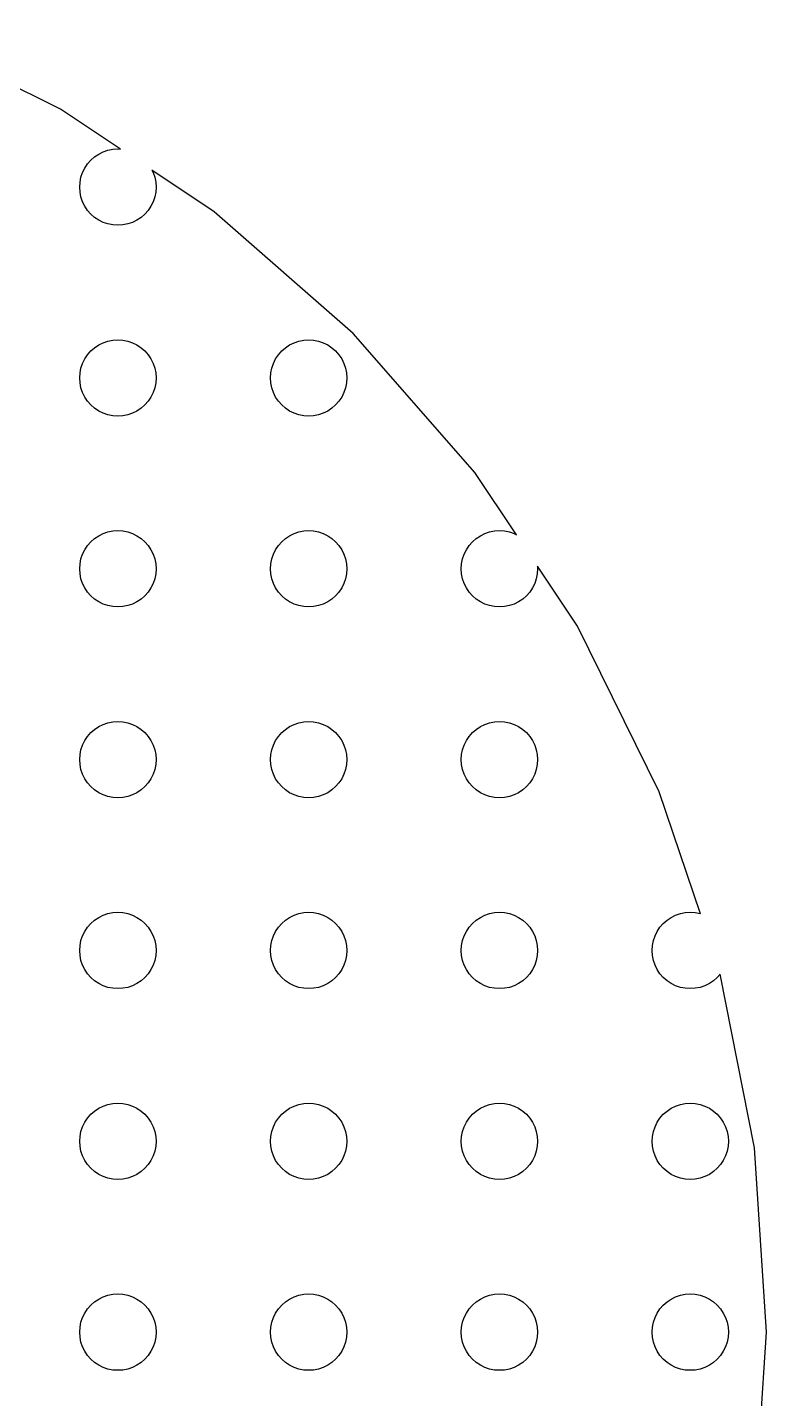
# Model space of a CAD drawing. Header units: metres. Extents: x -111 to 111, y -111 to 111.
# Drawn here: x 52.9 to 111, y -5.2 to 102.6 of the extents above; entities that cross this region are included whole.
import ezdxf

# ---------------------------------------------------------------- set-up
doc = ezdxf.new("R2010")
doc.units = ezdxf.units.M

msp = doc.modelspace()

# ---------------------------------------------------------------- linework, layer by layer
for p, q in [((55.5, 96.1288), (42.4779, 102.551)), ((60.2025, 92.9867), (55.5, 96.1288)), ((58.5, 92.5981), (58.8519, 92.7716)), ((58.8519, 92.7716), (59.2235, 92.8978)), ((59.2235, 92.8978), (59.6084, 92.9743)), ((59.6084, 92.9743), (60, 93)), ((60, 93), (60.2025, 92.9867)), ((57.4019, 91.5), (57.6199, 91.8263)), ((57.6199, 91.8263), (57.8787, 92.1213)), ((57.8787, 92.1213), (58.1737, 92.3801)), ((58.1737, 92.3801), (58.5, 92.5981)), ((57.0257, 90.3916), (57.1022, 90.7765)), ((57.1022, 90.7765), (57.2284, 91.148)), ((57.2284, 91.148), (57.4019, 91.5)), ((67.5725, 88.0622), (62.6819, 91.33)), ((62.6819, 91.33), (62.7716, 91.148)), ((62.7716, 91.148), (62.8978, 90.7765)), ((62.8978, 90.7765), (62.9743, 90.3916)), ((57, 90), (57.0257, 90.3916)), ((57.0257, 89.6084), (57, 90)), ((57.1022, 89.2235), (57.0257, 89.6084)), ((62.9743, 89.6084), (62.8978, 89.2235)), ((62.9743, 90.3916), (63, 90)), ((63, 90), (62.9743, 89.6084)), ((57.2284, 88.8519), (57.1022, 89.2235)), ((57.4019, 88.5), (57.2284, 88.8519)), ((57.6199, 88.1737), (57.4019, 88.5)), ((62.5981, 88.5), (62.3801, 88.1737)), ((62.7716, 88.8519), (62.5981, 88.5)), ((62.8978, 89.2235), (62.7716, 88.8519)), ((57.8787, 87.8787), (57.6199, 88.1737)), ((58.1737, 87.6199), (57.8787, 87.8787)), ((58.5, 87.4019), (58.1737, 87.6199)), ((58.8519, 87.2284), (58.5, 87.4019)), ((61.5, 87.4019), (61.148, 87.2284)), ((61.8263, 87.6199), (61.5, 87.4019)), ((62.1213, 87.8787), (61.8263, 87.6199)), ((62.3801, 88.1737), (62.1213, 87.8787)), ((78.4888, 78.4888), (67.5725, 88.0622)), ((59.2235, 87.1022), (58.8519, 87.2284)), ((59.6084, 87.0257), (59.2235, 87.1022)), ((60, 87), (59.6084, 87.0257)), ((60.3916, 87.0257), (60, 87)), ((60.7765, 87.1022), (60.3916, 87.0257)), ((61.148, 87.2284), (60.7765, 87.1022)), ((58.1737, 77.3801), (58.5, 77.5981)), ((58.5, 77.5981), (58.8519, 77.7716)), ((58.8519, 77.7716), (59.2235, 77.8978)), ((59.2235, 77.8978), (59.6084, 77.9743)), ((59.6084, 77.9743), (60, 78)), ((60, 78), (60.3916, 77.9743)), ((60.3916, 77.9743), (60.7765, 77.8978)), ((60.7765, 77.8978), (61.148, 77.7716)), ((61.148, 77.7716), (61.5, 77.5981)), ((61.5, 77.5981), (61.8263, 77.3801)), ((73.1737, 77.3801), (73.5, 77.5981)), ((73.5, 77.5981), (73.8519, 77.7716)), ((73.8519, 77.7716), (74.2235, 77.8978)), ((74.2235, 77.8978), (74.6084, 77.9743)), ((74.6084, 77.9743), (75, 78)), ((75, 78), (75.3916, 77.9743)), ((75.3916, 77.9743), (75.7765, 77.8978)), ((75.7765, 77.8978), (76.148, 77.7716)), ((76.148, 77.7716), (76.5, 77.5981)), ((76.5, 77.5981), (76.8263, 77.3801)), ((88.0622, 67.5725), (78.4888, 78.4888)), ((57.4019, 76.5), (57.6199, 76.8263)), ((57.6199, 76.8263), (57.8787, 77.1213)), ((57.8787, 77.1213), (58.1737, 77.3801)), ((61.8263, 77.3801), (62.1213, 77.1213)), ((62.1213, 77.1213), (62.3801, 76.8263)), ((62.3801, 76.8263), (62.5981, 76.5)), ((72.4019, 76.5), (72.6199, 76.8263)), ((72.6199, 76.8263), (72.8787, 77.1213)), ((72.8787, 77.1213), (73.1737, 77.3801)), ((76.8263, 77.3801), (77.1213, 77.1213)), ((77.1213, 77.1213), (77.3801, 76.8263)), ((77.3801, 76.8263), (77.5981, 76.5)), ((57.0257, 75.3916), (57.1022, 75.7765)), ((57.1022, 75.7765), (57.2284, 76.148)), ((57.2284, 76.148), (57.4019, 76.5)), ((62.5981, 76.5), (62.7716, 76.148)), ((62.7716, 76.148), (62.8978, 75.7765)), ((62.8978, 75.7765), (62.9743, 75.3916)), ((72.0257, 75.3916), (72.1022, 75.7765)), ((72.1022, 75.7765), (72.2284, 76.148)), ((72.2284, 76.148), (72.4019, 76.5)), ((77.5981, 76.5), (77.7716, 76.148)), ((77.7716, 76.148), (77.8978, 75.7765)), ((77.8978, 75.7765), (77.9743, 75.3916)), ((57, 75), (57.0257, 75.3916)), ((57.0257, 74.6084), (57, 75)), ((57.1022, 74.2235), (57.0257, 74.6084)), ((62.9743, 74.6084), (62.8978, 74.2235)), ((62.9743, 75.3916), (63, 75)), ((63, 75), (62.9743, 74.6084)), ((72, 75), (72.0257, 75.3916)), ((72.0257, 74.6084), (72, 75)), ((72.1022, 74.2235), (72.0257, 74.6084)), ((77.9743, 74.6084), (77.8978, 74.2235)), ((77.9743, 75.3916), (78, 75)), ((78, 75), (77.9743, 74.6084)), ((57.2284, 73.8519), (57.1022, 74.2235)), ((57.4019, 73.5), (57.2284, 73.8519)), ((57.6199, 73.1737), (57.4019, 73.5)), ((62.5981, 73.5), (62.3801, 73.1737)), ((62.7716, 73.8519), (62.5981, 73.5)), ((62.8978, 74.2235), (62.7716, 73.8519)), ((72.2284, 73.8519), (72.1022, 74.2235)), ((72.4019, 73.5), (72.2284, 73.8519)), ((72.6199, 73.1737), (72.4019, 73.5)), ((77.5981, 73.5), (77.3801, 73.1737)), ((77.7716, 73.8519), (77.5981, 73.5)), ((77.8978, 74.2235), (77.7716, 73.8519)), ((57.8787, 72.8787), (57.6199, 73.1737)), ((58.1737, 72.6199), (57.8787, 72.8787)), ((58.5, 72.4019), (58.1737, 72.6199)), ((58.8519, 72.2284), (58.5, 72.4019)), ((59.2235, 72.1022), (58.8519, 72.2284)), ((61.148, 72.2284), (60.7765, 72.1022)), ((61.5, 72.4019), (61.148, 72.2284)), ((61.8263, 72.6199), (61.5, 72.4019)), ((62.1213, 72.8787), (61.8263, 72.6199)), ((62.3801, 73.1737), (62.1213, 72.8787)), ((72.8787, 72.8787), (72.6199, 73.1737)), ((73.1737, 72.6199), (72.8787, 72.8787)), ((73.5, 72.4019), (73.1737, 72.6199)), ((73.8519, 72.2284), (73.5, 72.4019)), ((74.2235, 72.1022), (73.8519, 72.2284)), ((76.148, 72.2284), (75.7765, 72.1022)), ((76.5, 72.4019), (76.148, 72.2284)), ((76.8263, 72.6199), (76.5, 72.4019)), ((77.1213, 72.8787), (76.8263, 72.6199)), ((77.3801, 73.1737), (77.1213, 72.8787)), ((59.6084, 72.0257), (59.2235, 72.1022)), ((60, 72), (59.6084, 72.0257)), ((60.3916, 72.0257), (60, 72)), ((60.7765, 72.1022), (60.3916, 72.0257)), ((74.6084, 72.0257), (74.2235, 72.1022)), ((75, 72), (74.6084, 72.0257)), ((75.3916, 72.0257), (75, 72)), ((75.7765, 72.1022), (75.3916, 72.0257)), ((91.33, 62.6819), (88.0622, 67.5725)), ((58.1737, 62.3801), (58.5, 62.5981)), ((58.5, 62.5981), (58.8519, 62.7716)), ((58.8519, 62.7716), (59.2235, 62.8978)), ((59.2235, 62.8978), (59.6084, 62.9743)), ((59.6084, 62.9743), (60, 63)), ((60, 63), (60.3916, 62.9743)), ((60.3916, 62.9743), (60.7765, 62.8978)), ((60.7765, 62.8978), (61.148, 62.7716)), ((61.148, 62.7716), (61.5, 62.5981)), ((61.5, 62.5981), (61.8263, 62.3801)), ((73.1737, 62.3801), (73.5, 62.5981)), ((73.5, 62.5981), (73.8519, 62.7716)), ((73.8519, 62.7716), (74.2235, 62.8978)), ((74.2235, 62.8978), (74.6084, 62.9743)), ((74.6084, 62.9743), (75, 63)), ((75, 63), (75.3916, 62.9743)), ((75.3916, 62.9743), (75.7765, 62.8978)), ((75.7765, 62.8978), (76.148, 62.7716)), ((76.148, 62.7716), (76.5, 62.5981)), ((76.5, 62.5981), (76.8263, 62.3801)), ((88.1737, 62.3801), (88.5, 62.5981)), ((88.5, 62.5981), (88.8519, 62.7716)), ((88.8519, 62.7716), (89.2235, 62.8978)), ((89.2235, 62.8978), (89.6084, 62.9743)), ((89.6084, 62.9743), (90, 63)), ((90, 63), (90.3916, 62.9743)), ((90.3916, 62.9743), (90.7765, 62.8978)), ((90.7765, 62.8978), (91.148, 62.7716)), ((91.148, 62.7716), (91.33, 62.6819)), ((57.2284, 61.148), (57.4019, 61.5)), ((57.4019, 61.5), (57.6199, 61.8263)), ((57.6199, 61.8263), (57.8787, 62.1213)), ((57.8787, 62.1213), (58.1737, 62.3801)), ((61.8263, 62.3801), (62.1213, 62.1213)), ((62.1213, 62.1213), (62.3801, 61.8263)), ((62.3801, 61.8263), (62.5981, 61.5)), ((62.5981, 61.5), (62.7716, 61.148)), ((72.2284, 61.148), (72.4019, 61.5)), ((72.4019, 61.5), (72.6199, 61.8263)), ((72.6199, 61.8263), (72.8787, 62.1213)), ((72.8787, 62.1213), (73.1737, 62.3801)), ((76.8263, 62.3801), (77.1213, 62.1213)), ((77.1213, 62.1213), (77.3801, 61.8263)), ((77.3801, 61.8263), (77.5981, 61.5)), ((77.5981, 61.5), (77.7716, 61.148)), ((87.2284, 61.148), (87.4019, 61.5)), ((87.4019, 61.5), (87.6199, 61.8263)), ((87.6199, 61.8263), (87.8787, 62.1213)), ((87.8787, 62.1213), (88.1737, 62.3801)), ((57, 60), (57.0257, 60.3916)), ((57.0257, 60.3916), (57.1022, 60.7765)), ((57.1022, 60.7765), (57.2284, 61.148)), ((62.7716, 61.148), (62.8978, 60.7765)), ((62.8978, 60.7765), (62.9743, 60.3916)), ((62.9743, 60.3916), (63, 60)), ((72, 60), (72.0257, 60.3916)), ((72.0257, 60.3916), (72.1022, 60.7765)), ((72.1022, 60.7765), (72.2284, 61.148)), ((77.7716, 61.148), (77.8978, 60.7765)), ((77.8978, 60.7765), (77.9743, 60.3916)), ((77.9743, 60.3916), (78, 60)), ((87, 60), (87.0257, 60.3916)), ((87.0257, 60.3916), (87.1022, 60.7765)), ((87.1022, 60.7765), (87.2284, 61.148)), ((57.0257, 59.6084), (57, 60)), ((57.1022, 59.2235), (57.0257, 59.6084)), ((62.9743, 59.6084), (62.8978, 59.2235)), ((63, 60), (62.9743, 59.6084)), ((72.0257, 59.6084), (72, 60)), ((72.1022, 59.2235), (72.0257, 59.6084)), ((77.9743, 59.6084), (77.8978, 59.2235)), ((78, 60), (77.9743, 59.6084)), ((87.0257, 59.6084), (87, 60)), ((87.1022, 59.2235), (87.0257, 59.6084)), ((92.9743, 59.6084), (92.8978, 59.2235)), ((93, 60), (92.9743, 59.6084)), ((96.1288, 55.5), (92.9867, 60.2025)), ((92.9867, 60.2025), (93, 60)), ((57.2284, 58.8519), (57.1022, 59.2235)), ((57.4019, 58.5), (57.2284, 58.8519)), ((57.6199, 58.1737), (57.4019, 58.5)), ((62.5981, 58.5), (62.3801, 58.1737)), ((62.7716, 58.8519), (62.5981, 58.5)), ((62.8978, 59.2235), (62.7716, 58.8519)), ((72.2284, 58.8519), (72.1022, 59.2235)), ((72.4019, 58.5), (72.2284, 58.8519)), ((72.6199, 58.1737), (72.4019, 58.5)), ((77.5981, 58.5), (77.3801, 58.1737)), ((77.7716, 58.8519), (77.5981, 58.5)), ((77.8978, 59.2235), (77.7716, 58.8519)), ((87.2284, 58.8519), (87.1022, 59.2235)), ((87.4019, 58.5), (87.2284, 58.8519)), ((87.6199, 58.1737), (87.4019, 58.5)), ((92.5981, 58.5), (92.3801, 58.1737)), ((92.7716, 58.8519), (92.5981, 58.5)), ((92.8978, 59.2235), (92.7716, 58.8519)), ((57.8787, 57.8787), (57.6199, 58.1737)), ((58.1737, 57.6199), (57.8787, 57.8787)), ((58.5, 57.4019), (58.1737, 57.6199)), ((58.8519, 57.2284), (58.5, 57.4019)), ((59.2235, 57.1022), (58.8519, 57.2284)), ((61.148, 57.2284), (60.7765, 57.1022)), ((61.5, 57.4019), (61.148, 57.2284)), ((61.8263, 57.6199), (61.5, 57.4019)), ((62.1213, 57.8787), (61.8263, 57.6199)), ((62.3801, 58.1737), (62.1213, 57.8787)), ((72.8787, 57.8787), (72.6199, 58.1737)), ((73.1737, 57.6199), (72.8787, 57.8787)), ((73.5, 57.4019), (73.1737, 57.6199)), ((73.8519, 57.2284), (73.5, 57.4019)), ((74.2235, 57.1022), (73.8519, 57.2284)), ((76.148, 57.2284), (75.7765, 57.1022)), ((76.5, 57.4019), (76.148, 57.2284)), ((76.8263, 57.6199), (76.5, 57.4019)), ((77.1213, 57.8787), (76.8263, 57.6199)), ((77.3801, 58.1737), (77.1213, 57.8787)), ((87.8787, 57.8787), (87.6199, 58.1737)), ((88.1737, 57.6199), (87.8787, 57.8787)), ((88.5, 57.4019), (88.1737, 57.6199)), ((88.8519, 57.2284), (88.5, 57.4019)), ((89.2235, 57.1022), (88.8519, 57.2284)), ((91.148, 57.2284), (90.7765, 57.1022)), ((91.5, 57.4019), (91.148, 57.2284)), ((91.8263, 57.6199), (91.5, 57.4019)), ((92.1213, 57.8787), (91.8263, 57.6199)), ((92.3801, 58.1737), (92.1213, 57.8787)), ((59.6084, 57.0257), (59.2235, 57.1022)), ((60, 57), (59.6084, 57.0257)), ((60.3916, 57.0257), (60, 57)), ((60.7765, 57.1022), (60.3916, 57.0257)), ((74.6084, 57.0257), (74.2235, 57.1022)), ((75, 57), (74.6084, 57.0257)), ((75.3916, 57.0257), (75, 57)), ((75.7765, 57.1022), (75.3916, 57.0257)), ((89.6084, 57.0257), (89.2235, 57.1022)), ((90, 57), (89.6084, 57.0257)), ((90.3916, 57.0257), (90, 57)), ((90.7765, 57.1022), (90.3916, 57.0257)), ((102.551, 42.4779), (96.1288, 55.5)), ((58.1737, 47.3801), (58.5, 47.5981)), ((58.5, 47.5981), (58.8519, 47.7716)), ((58.8519, 47.7716), (59.2235, 47.8978)), ((59.2235, 47.8978), (59.6084, 47.9743)), ((59.6084, 47.9743), (60, 48)), ((60, 48), (60.3916, 47.9743)), ((60.3916, 47.9743), (60.7765, 47.8978)), ((60.7765, 47.8978), (61.148, 47.7716)), ((61.148, 47.7716), (61.5, 47.5981)), ((61.5, 47.5981), (61.8263, 47.3801)), ((73.1737, 47.3801), (73.5, 47.5981)), ((73.5, 47.5981), (73.8519, 47.7716)), ((73.8519, 47.7716), (74.2235, 47.8978)), ((74.2235, 47.8978), (74.6084, 47.9743)), ((74.6084, 47.9743), (75, 48)), ((75, 48), (75.3916, 47.9743)), ((75.3916, 47.9743), (75.7765, 47.8978)), ((75.7765, 47.8978), (76.148, 47.7716)), ((76.148, 47.7716), (76.5, 47.5981)), ((76.5, 47.5981), (76.8263, 47.3801)), ((88.1737, 47.3801), (88.5, 47.5981)), ((88.5, 47.5981), (88.8519, 47.7716)), ((88.8519, 47.7716), (89.2235, 47.8978)), ((89.2235, 47.8978), (89.6084, 47.9743)), ((89.6084, 47.9743), (90, 48)), ((90, 48), (90.3916, 47.9743)), ((90.3916, 47.9743), (90.7765, 47.8978)), ((90.7765, 47.8978), (91.148, 47.7716)), ((91.148, 47.7716), (91.5, 47.5981)), ((91.5, 47.5981), (91.8263, 47.3801)), ((57.2284, 46.148), (57.4019, 46.5)), ((57.4019, 46.5), (57.6199, 46.8263)), ((57.6199, 46.8263), (57.8787, 47.1213)), ((57.8787, 47.1213), (58.1737, 47.3801)), ((61.8263, 47.3801), (62.1213, 47.1213)), ((62.1213, 47.1213), (62.3801, 46.8263)), ((62.3801, 46.8263), (62.5981, 46.5)), ((62.5981, 46.5), (62.7716, 46.148)), ((72.2284, 46.148), (72.4019, 46.5)), ((72.4019, 46.5), (72.6199, 46.8263)), ((72.6199, 46.8263), (72.8787, 47.1213)), ((72.8787, 47.1213), (73.1737, 47.3801)), ((76.8263, 47.3801), (77.1213, 47.1213)), ((77.1213, 47.1213), (77.3801, 46.8263)), ((77.3801, 46.8263), (77.5981, 46.5)), ((77.5981, 46.5), (77.7716, 46.148)), ((87.2284, 46.148), (87.4019, 46.5)), ((87.4019, 46.5), (87.6199, 46.8263)), ((87.6199, 46.8263), (87.8787, 47.1213)), ((87.8787, 47.1213), (88.1737, 47.3801)), ((91.8263, 47.3801), (92.1213, 47.1213)), ((92.1213, 47.1213), (92.3801, 46.8263)), ((92.3801, 46.8263), (92.5981, 46.5)), ((92.5981, 46.5), (92.7716, 46.148)), ((57, 45), (57.0257, 45.3916)), ((57.0257, 45.3916), (57.1022, 45.7765)), ((57.1022, 45.7765), (57.2284, 46.148)), ((62.7716, 46.148), (62.8978, 45.7765)), ((62.8978, 45.7765), (62.9743, 45.3916)), ((62.9743, 45.3916), (63, 45)), ((72, 45), (72.0257, 45.3916)), ((72.0257, 45.3916), (72.1022, 45.7765)), ((72.1022, 45.7765), (72.2284, 46.148)), ((77.7716, 46.148), (77.8978, 45.7765)), ((77.8978, 45.7765), (77.9743, 45.3916)), ((77.9743, 45.3916), (78, 45)), ((87, 45), (87.0257, 45.3916)), ((87.0257, 45.3916), (87.1022, 45.7765)), ((87.1022, 45.7765), (87.2284, 46.148)), ((92.7716, 46.148), (92.8978, 45.7765)), ((92.8978, 45.7765), (92.9743, 45.3916)), ((92.9743, 45.3916), (93, 45)), ((57.0257, 44.6084), (57, 45)), ((57.1022, 44.2235), (57.0257, 44.6084)), ((57.2284, 43.8519), (57.1022, 44.2235)), ((62.8978, 44.2235), (62.7716, 43.8519)), ((62.9743, 44.6084), (62.8978, 44.2235)), ((63, 45), (62.9743, 44.6084)), ((72.0257, 44.6084), (72, 45)), ((72.1022, 44.2235), (72.0257, 44.6084)), ((72.2284, 43.8519), (72.1022, 44.2235)), ((77.8978, 44.2235), (77.7716, 43.8519)), ((77.9743, 44.6084), (77.8978, 44.2235)), ((78, 45), (77.9743, 44.6084)), ((87.0257, 44.6084), (87, 45)), ((87.1022, 44.2235), (87.0257, 44.6084)), ((87.2284, 43.8519), (87.1022, 44.2235)), ((92.8978, 44.2235), (92.7716, 43.8519)), ((92.9743, 44.6084), (92.8978, 44.2235)), ((93, 45), (92.9743, 44.6084)), ((57.4019, 43.5), (57.2284, 43.8519)), ((57.6199, 43.1737), (57.4019, 43.5)), ((57.8787, 42.8787), (57.6199, 43.1737)), ((62.3801, 43.1737), (62.1213, 42.8787)), ((62.5981, 43.5), (62.3801, 43.1737)), ((62.7716, 43.8519), (62.5981, 43.5)), ((72.4019, 43.5), (72.2284, 43.8519)), ((72.6199, 43.1737), (72.4019, 43.5)), ((72.8787, 42.8787), (72.6199, 43.1737)), ((77.3801, 43.1737), (77.1213, 42.8787)), ((77.5981, 43.5), (77.3801, 43.1737)), ((77.7716, 43.8519), (77.5981, 43.5)), ((87.4019, 43.5), (87.2284, 43.8519)), ((87.6199, 43.1737), (87.4019, 43.5)), ((87.8787, 42.8787), (87.6199, 43.1737)), ((92.3801, 43.1737), (92.1213, 42.8787)), ((92.5981, 43.5), (92.3801, 43.1737)), ((92.7716, 43.8519), (92.5981, 43.5)), ((58.1737, 42.6199), (57.8787, 42.8787)), ((58.5, 42.4019), (58.1737, 42.6199)), ((58.8519, 42.2284), (58.5, 42.4019)), ((59.2235, 42.1022), (58.8519, 42.2284)), ((59.6084, 42.0257), (59.2235, 42.1022)), ((60.7765, 42.1022), (60.3916, 42.0257)), ((61.148, 42.2284), (60.7765, 42.1022)), ((61.5, 42.4019), (61.148, 42.2284)), ((61.8263, 42.6199), (61.5, 42.4019)), ((62.1213, 42.8787), (61.8263, 42.6199)), ((73.1737, 42.6199), (72.8787, 42.8787)), ((73.5, 42.4019), (73.1737, 42.6199)), ((73.8519, 42.2284), (73.5, 42.4019)), ((74.2235, 42.1022), (73.8519, 42.2284)), ((74.6084, 42.0257), (74.2235, 42.1022)), ((75.7765, 42.1022), (75.3916, 42.0257)), ((76.148, 42.2284), (75.7765, 42.1022)), ((76.5, 42.4019), (76.148, 42.2284)), ((76.8263, 42.6199), (76.5, 42.4019)), ((77.1213, 42.8787), (76.8263, 42.6199)), ((88.1737, 42.6199), (87.8787, 42.8787)), ((88.5, 42.4019), (88.1737, 42.6199)), ((88.8519, 42.2284), (88.5, 42.4019)), ((89.2235, 42.1022), (88.8519, 42.2284)), ((89.6084, 42.0257), (89.2235, 42.1022)), ((90.7765, 42.1022), (90.3916, 42.0257)), ((91.148, 42.2284), (90.7765, 42.1022)), ((91.5, 42.4019), (91.148, 42.2284)), ((91.8263, 42.6199), (91.5, 42.4019)), ((92.1213, 42.8787), (91.8263, 42.6199)), ((105.806, 32.8877), (102.551, 42.4779)), ((60, 42), (59.6084, 42.0257)), ((60.3916, 42.0257), (60, 42)), ((75, 42), (74.6084, 42.0257)), ((75.3916, 42.0257), (75, 42)), ((90, 42), (89.6084, 42.0257)), ((90.3916, 42.0257), (90, 42)), ((57.8787, 32.1213), (58.1737, 32.3801)), ((58.1737, 32.3801), (58.5, 32.5981)), ((58.5, 32.5981), (58.8519, 32.7716)), ((58.8519, 32.7716), (59.2235, 32.8978)), ((59.2235, 32.8978), (59.6084, 32.9743)), ((59.6084, 32.9743), (60, 33)), ((60, 33), (60.3916, 32.9743)), ((60.3916, 32.9743), (60.7765, 32.8978)), ((60.7765, 32.8978), (61.148, 32.7716)), ((61.148, 32.7716), (61.5, 32.5981)), ((61.5, 32.5981), (61.8263, 32.3801)), ((61.8263, 32.3801), (62.1213, 32.1213)), ((72.8787, 32.1213), (73.1737, 32.3801)), ((73.1737, 32.3801), (73.5, 32.5981)), ((73.5, 32.5981), (73.8519, 32.7716)), ((73.8519, 32.7716), (74.2235, 32.8978)), ((74.2235, 32.8978), (74.6084, 32.9743)), ((74.6084, 32.9743), (75, 33)), ((75, 33), (75.3916, 32.9743)), ((75.3916, 32.9743), (75.7765, 32.8978)), ((75.7765, 32.8978), (76.148, 32.7716)), ((76.148, 32.7716), (76.5, 32.5981)), ((76.5, 32.5981), (76.8263, 32.3801)), ((76.8263, 32.3801), (77.1213, 32.1213)), ((87.8787, 32.1213), (88.1737, 32.3801)), ((88.1737, 32.3801), (88.5, 32.5981)), ((88.5, 32.5981), (88.8519, 32.7716)), ((88.8519, 32.7716), (89.2235, 32.8978)), ((89.2235, 32.8978), (89.6084, 32.9743)), ((89.6084, 32.9743), (90, 33)), ((90, 33), (90.3916, 32.9743)), ((90.3916, 32.9743), (90.7765, 32.8978)), ((90.7765, 32.8978), (91.148, 32.7716)), ((91.148, 32.7716), (91.5, 32.5981)), ((91.5, 32.5981), (91.8263, 32.3801)), ((91.8263, 32.3801), (92.1213, 32.1213)), ((102.879, 32.1213), (103.174, 32.3801)), ((103.174, 32.3801), (103.5, 32.5981)), ((103.5, 32.5981), (103.852, 32.7716)), ((103.852, 32.7716), (104.224, 32.8978)), ((104.224, 32.8978), (104.608, 32.9743)), ((104.608, 32.9743), (105, 33)), ((105, 33), (105.392, 32.9743)), ((105.392, 32.9743), (105.776, 32.8978)), ((105.776, 32.8978), (105.806, 32.8877)), ((57.2284, 31.148), (57.4019, 31.5)), ((57.4019, 31.5), (57.6199, 31.8263)), ((57.6199, 31.8263), (57.8787, 32.1213)), ((62.1213, 32.1213), (62.3801, 31.8263)), ((62.3801, 31.8263), (62.5981, 31.5)), ((62.5981, 31.5), (62.7716, 31.148)), ((72.2284, 31.148), (72.4019, 31.5)), ((72.4019, 31.5), (72.6199, 31.8263)), ((72.6199, 31.8263), (72.8787, 32.1213)), ((77.1213, 32.1213), (77.3801, 31.8263)), ((77.3801, 31.8263), (77.5981, 31.5)), ((77.5981, 31.5), (77.7716, 31.148)), ((87.2284, 31.148), (87.4019, 31.5)), ((87.4019, 31.5), (87.6199, 31.8263)), ((87.6199, 31.8263), (87.8787, 32.1213)), ((92.1213, 32.1213), (92.3801, 31.8263)), ((92.3801, 31.8263), (92.5981, 31.5)), ((92.5981, 31.5), (92.7716, 31.148)), ((102.228, 31.148), (102.402, 31.5)), ((102.402, 31.5), (102.62, 31.8263)), ((102.62, 31.8263), (102.879, 32.1213)), ((57, 30), (57.0257, 30.3916)), ((57.0257, 30.3916), (57.1022, 30.7764)), ((57.1022, 30.7764), (57.2284, 31.148)), ((62.7716, 31.148), (62.8978, 30.7764)), ((62.8978, 30.7764), (62.9743, 30.3916)), ((62.9743, 30.3916), (63, 30)), ((72, 30), (72.0257, 30.3916)), ((72.0257, 30.3916), (72.1022, 30.7764)), ((72.1022, 30.7764), (72.2284, 31.148)), ((77.7716, 31.148), (77.8978, 30.7764)), ((77.8978, 30.7764), (77.9743, 30.3916)), ((77.9743, 30.3916), (78, 30)), ((87, 30), (87.0257, 30.3916)), ((87.0257, 30.3916), (87.1022, 30.7764)), ((87.1022, 30.7764), (87.2284, 31.148)), ((92.7716, 31.148), (92.8978, 30.7764)), ((92.8978, 30.7764), (92.9743, 30.3916)), ((92.9743, 30.3916), (93, 30)), ((102, 30), (102.026, 30.3916)), ((102.026, 30.3916), (102.102, 30.7764)), ((102.102, 30.7764), (102.228, 31.148)), ((57.0257, 29.6084), (57, 30)), ((57.1022, 29.2235), (57.0257, 29.6084)), ((57.2284, 28.8519), (57.1022, 29.2235)), ((62.8978, 29.2235), (62.7716, 28.8519)), ((62.9743, 29.6084), (62.8978, 29.2235)), ((63, 30), (62.9743, 29.6084)), ((72.0257, 29.6084), (72, 30)), ((72.1022, 29.2235), (72.0257, 29.6084)), ((72.2284, 28.8519), (72.1022, 29.2235)), ((77.8978, 29.2235), (77.7716, 28.8519)), ((77.9743, 29.6084), (77.8978, 29.2235)), ((78, 30), (77.9743, 29.6084)), ((87.0257, 29.6084), (87, 30)), ((87.1022, 29.2235), (87.0257, 29.6084)), ((87.2284, 28.8519), (87.1022, 29.2235)), ((92.8978, 29.2235), (92.7716, 28.8519)), ((92.9743, 29.6084), (92.8978, 29.2235)), ((93, 30), (92.9743, 29.6084)), ((102.026, 29.6084), (102, 30)), ((102.102, 29.2235), (102.026, 29.6084)), ((102.228, 28.8519), (102.102, 29.2235)), ((57.4019, 28.5), (57.2284, 28.8519)), ((57.6199, 28.1737), (57.4019, 28.5)), ((57.8787, 27.8787), (57.6199, 28.1737)), ((62.3801, 28.1737), (62.1213, 27.8787)), ((62.5981, 28.5), (62.3801, 28.1737)), ((62.7716, 28.8519), (62.5981, 28.5)), ((72.4019, 28.5), (72.2284, 28.8519)), ((72.6199, 28.1737), (72.4019, 28.5)), ((72.8787, 27.8787), (72.6199, 28.1737)), ((77.3801, 28.1737), (77.1213, 27.8787)), ((77.5981, 28.5), (77.3801, 28.1737)), ((77.7716, 28.8519), (77.5981, 28.5)), ((87.4019, 28.5), (87.2284, 28.8519)), ((87.6199, 28.1737), (87.4019, 28.5)), ((87.8787, 27.8787), (87.6199, 28.1737)), ((92.3801, 28.1737), (92.1213, 27.8787)), ((92.5981, 28.5), (92.3801, 28.1737)), ((92.7716, 28.8519), (92.5981, 28.5)), ((102.402, 28.5), (102.228, 28.8519)), ((102.62, 28.1737), (102.402, 28.5)), ((102.879, 27.8787), (102.62, 28.1737)), ((107.338, 28.1255), (107.121, 27.8787)), ((110.05, 14.4884), (107.338, 28.1255)), ((58.1737, 27.6199), (57.8787, 27.8787)), ((58.5, 27.4019), (58.1737, 27.6199)), ((58.8519, 27.2283), (58.5, 27.4019)), ((59.2235, 27.1022), (58.8519, 27.2283)), ((59.6084, 27.0257), (59.2235, 27.1022)), ((60, 27), (59.6084, 27.0257)), ((60.3916, 27.0257), (60, 27)), ((60.7765, 27.1022), (60.3916, 27.0257)), ((61.148, 27.2283), (60.7765, 27.1022)), ((61.5, 27.4019), (61.148, 27.2283)), ((61.8263, 27.6199), (61.5, 27.4019)), ((62.1213, 27.8787), (61.8263, 27.6199)), ((73.1737, 27.6199), (72.8787, 27.8787)), ((73.5, 27.4019), (73.1737, 27.6199)), ((73.8519, 27.2283), (73.5, 27.4019)), ((74.2235, 27.1022), (73.8519, 27.2283)), ((74.6084, 27.0257), (74.2235, 27.1022)), ((75, 27), (74.6084, 27.0257)), ((75.3916, 27.0257), (75, 27)), ((75.7765, 27.1022), (75.3916, 27.0257)), ((76.148, 27.2283), (75.7765, 27.1022)), ((76.5, 27.4019), (76.148, 27.2283)), ((76.8263, 27.6199), (76.5, 27.4019)), ((77.1213, 27.8787), (76.8263, 27.6199)), ((88.1737, 27.6199), (87.8787, 27.8787)), ((88.5, 27.4019), (88.1737, 27.6199)), ((88.8519, 27.2283), (88.5, 27.4019)), ((89.2235, 27.1022), (88.8519, 27.2283)), ((89.6084, 27.0257), (89.2235, 27.1022)), ((90, 27), (89.6084, 27.0257)), ((90.3916, 27.0257), (90, 27)), ((90.7765, 27.1022), (90.3916, 27.0257)), ((91.148, 27.2283), (90.7765, 27.1022)), ((91.5, 27.4019), (91.148, 27.2283)), ((91.8263, 27.6199), (91.5, 27.4019)), ((92.1213, 27.8787), (91.8263, 27.6199)), ((103.174, 27.6199), (102.879, 27.8787)), ((103.5, 27.4019), (103.174, 27.6199)), ((103.852, 27.2283), (103.5, 27.4019)), ((104.224, 27.1022), (103.852, 27.2283)), ((104.608, 27.0257), (104.224, 27.1022)), ((105, 27), (104.608, 27.0257)), ((105.392, 27.0257), (105, 27)), ((105.776, 27.1022), (105.392, 27.0257)), ((106.148, 27.2283), (105.776, 27.1022)), ((106.5, 27.4019), (106.148, 27.2283)), ((106.826, 27.6199), (106.5, 27.4019)), ((107.121, 27.8787), (106.826, 27.6199)), ((57.8787, 17.1213), (58.1737, 17.3801)), ((58.1737, 17.3801), (58.5, 17.5981)), ((58.5, 17.5981), (58.8519, 17.7716)), ((58.8519, 17.7716), (59.2235, 17.8978)), ((59.2235, 17.8978), (59.6084, 17.9743)), ((59.6084, 17.9743), (60, 18)), ((60, 18), (60.3916, 17.9743)), ((60.3916, 17.9743), (60.7765, 17.8978)), ((60.7765, 17.8978), (61.148, 17.7716)), ((61.148, 17.7716), (61.5, 17.5981)), ((61.5, 17.5981), (61.8263, 17.3801)), ((61.8263, 17.3801), (62.1213, 17.1213)), ((72.8787, 17.1213), (73.1737, 17.3801)), ((73.1737, 17.3801), (73.5, 17.5981)), ((73.5, 17.5981), (73.8519, 17.7716)), ((73.8519, 17.7716), (74.2235, 17.8978)), ((74.2235, 17.8978), (74.6084, 17.9743)), ((74.6084, 17.9743), (75, 18)), ((75, 18), (75.3916, 17.9743)), ((75.3916, 17.9743), (75.7765, 17.8978)), ((75.7765, 17.8978), (76.148, 17.7716)), ((76.148, 17.7716), (76.5, 17.5981)), ((76.5, 17.5981), (76.8263, 17.3801)), ((76.8263, 17.3801), (77.1213, 17.1213)), ((87.8787, 17.1213), (88.1737, 17.3801)), ((88.1737, 17.3801), (88.5, 17.5981)), ((88.5, 17.5981), (88.8519, 17.7716)), ((88.8519, 17.7716), (89.2235, 17.8978)), ((89.2235, 17.8978), (89.6084, 17.9743)), ((89.6084, 17.9743), (90, 18)), ((90, 18), (90.3916, 17.9743)), ((90.3916, 17.9743), (90.7765, 17.8978)), ((90.7765, 17.8978), (91.148, 17.7716)), ((91.148, 17.7716), (91.5, 17.5981)), ((91.5, 17.5981), (91.8263, 17.3801)), ((91.8263, 17.3801), (92.1213, 17.1213)), ((102.879, 17.1213), (103.174, 17.3801)), ((103.174, 17.3801), (103.5, 17.5981)), ((103.5, 17.5981), (103.852, 17.7716)), ((103.852, 17.7716), (104.224, 17.8978)), ((104.224, 17.8978), (104.608, 17.9743)), ((104.608, 17.9743), (105, 18)), ((105, 18), (105.392, 17.9743)), ((105.392, 17.9743), (105.776, 17.8978)), ((105.776, 17.8978), (106.148, 17.7716)), ((106.148, 17.7716), (106.5, 17.5981)), ((106.5, 17.5981), (106.826, 17.3801)), ((106.826, 17.3801), (107.121, 17.1213)), ((57.2284, 16.148), (57.4019, 16.5)), ((57.4019, 16.5), (57.6199, 16.8263)), ((57.6199, 16.8263), (57.8787, 17.1213)), ((62.1213, 17.1213), (62.3801, 16.8263)), ((62.3801, 16.8263), (62.5981, 16.5)), ((62.5981, 16.5), (62.7716, 16.148)), ((72.2284, 16.148), (72.4019, 16.5)), ((72.4019, 16.5), (72.6199, 16.8263)), ((72.6199, 16.8263), (72.8787, 17.1213)), ((77.1213, 17.1213), (77.3801, 16.8263)), ((77.3801, 16.8263), (77.5981, 16.5)), ((77.5981, 16.5), (77.7716, 16.148)), ((87.2284, 16.148), (87.4019, 16.5)), ((87.4019, 16.5), (87.6199, 16.8263)), ((87.6199, 16.8263), (87.8787, 17.1213)), ((92.1213, 17.1213), (92.3801, 16.8263)), ((92.3801, 16.8263), (92.5981, 16.5)), ((92.5981, 16.5), (92.7716, 16.148)), ((102.228, 16.148), (102.402, 16.5)), ((102.402, 16.5), (102.62, 16.8263)), ((102.62, 16.8263), (102.879, 17.1213)), ((107.121, 17.1213), (107.38, 16.8263)), ((107.38, 16.8263), (107.598, 16.5)), ((107.598, 16.5), (107.772, 16.148)), ((57, 15), (57.0257, 15.3916)), ((57.0257, 15.3916), (57.1022, 15.7764)), ((57.1022, 15.7764), (57.2284, 16.148)), ((62.7716, 16.148), (62.8978, 15.7764)), ((62.8978, 15.7764), (62.9743, 15.3916)), ((62.9743, 15.3916), (63, 15)), ((72, 15), (72.0257, 15.3916)), ((72.0257, 15.3916), (72.1022, 15.7764)), ((72.1022, 15.7764), (72.2284, 16.148)), ((77.7716, 16.148), (77.8978, 15.7764)), ((77.8978, 15.7764), (77.9743, 15.3916)), ((77.9743, 15.3916), (78, 15)), ((87, 15), (87.0257, 15.3916)), ((87.0257, 15.3916), (87.1022, 15.7764)), ((87.1022, 15.7764), (87.2284, 16.148)), ((92.7716, 16.148), (92.8978, 15.7764)), ((92.8978, 15.7764), (92.9743, 15.3916)), ((92.9743, 15.3916), (93, 15)), ((102, 15), (102.026, 15.3916)), ((102.026, 15.3916), (102.102, 15.7764)), ((102.102, 15.7764), (102.228, 16.148)), ((107.772, 16.148), (107.898, 15.7764)), ((107.898, 15.7764), (107.974, 15.3916)), ((107.974, 15.3916), (108, 15)), ((57.0257, 14.6084), (57, 15)), ((57.1022, 14.2235), (57.0257, 14.6084)), ((57.2284, 13.8519), (57.1022, 14.2235)), ((62.8978, 14.2235), (62.7716, 13.8519)), ((62.9743, 14.6084), (62.8978, 14.2235)), ((63, 15), (62.9743, 14.6084)), ((72.0257, 14.6084), (72, 15)), ((72.1022, 14.2235), (72.0257, 14.6084)), ((72.2284, 13.8519), (72.1022, 14.2235)), ((77.8978, 14.2235), (77.7716, 13.8519)), ((77.9743, 14.6084), (77.8978, 14.2235)), ((78, 15), (77.9743, 14.6084)), ((87.0257, 14.6084), (87, 15)), ((87.1022, 14.2235), (87.0257, 14.6084)), ((87.2284, 13.8519), (87.1022, 14.2235)), ((92.8978, 14.2235), (92.7716, 13.8519)), ((92.9743, 14.6084), (92.8978, 14.2235)), ((93, 15), (92.9743, 14.6084)), ((102.026, 14.6084), (102, 15)), ((102.102, 14.2235), (102.026, 14.6084)), ((102.228, 13.8519), (102.102, 14.2235)), ((107.898, 14.2235), (107.772, 13.8519)), ((107.974, 14.6084), (107.898, 14.2235)), ((108, 15), (107.974, 14.6084)), ((111, 0), (110.05, 14.4884)), ((57.4019, 13.5), (57.2284, 13.8519)), ((57.6199, 13.1737), (57.4019, 13.5)), ((57.8787, 12.8787), (57.6199, 13.1737)), ((62.3801, 13.1737), (62.1213, 12.8787)), ((62.5981, 13.5), (62.3801, 13.1737)), ((62.7716, 13.8519), (62.5981, 13.5)), ((72.4019, 13.5), (72.2284, 13.8519)), ((72.6199, 13.1737), (72.4019, 13.5)), ((72.8787, 12.8787), (72.6199, 13.1737)), ((77.3801, 13.1737), (77.1213, 12.8787)), ((77.5981, 13.5), (77.3801, 13.1737)), ((77.7716, 13.8519), (77.5981, 13.5)), ((87.4019, 13.5), (87.2284, 13.8519)), ((87.6199, 13.1737), (87.4019, 13.5)), ((87.8787, 12.8787), (87.6199, 13.1737)), ((92.3801, 13.1737), (92.1213, 12.8787)), ((92.5981, 13.5), (92.3801, 13.1737)), ((92.7716, 13.8519), (92.5981, 13.5)), ((102.402, 13.5), (102.228, 13.8519)), ((102.62, 13.1737), (102.402, 13.5)), ((102.879, 12.8787), (102.62, 13.1737)), ((107.38, 13.1737), (107.121, 12.8787)), ((107.598, 13.5), (107.38, 13.1737)), ((107.772, 13.8519), (107.598, 13.5)), ((58.1737, 12.6199), (57.8787, 12.8787)), ((58.5, 12.4019), (58.1737, 12.6199)), ((58.8519, 12.2283), (58.5, 12.4019)), ((59.2235, 12.1022), (58.8519, 12.2283)), ((59.6084, 12.0257), (59.2235, 12.1022)), ((60, 12), (59.6084, 12.0257)), ((60.3916, 12.0257), (60, 12)), ((60.7765, 12.1022), (60.3916, 12.0257)), ((61.148, 12.2283), (60.7765, 12.1022)), ((61.5, 12.4019), (61.148, 12.2283)), ((61.8263, 12.6199), (61.5, 12.4019)), ((62.1213, 12.8787), (61.8263, 12.6199)), ((73.1737, 12.6199), (72.8787, 12.8787)), ((73.5, 12.4019), (73.1737, 12.6199)), ((73.8519, 12.2283), (73.5, 12.4019)), ((74.2235, 12.1022), (73.8519, 12.2283)), ((74.6084, 12.0257), (74.2235, 12.1022)), ((75, 12), (74.6084, 12.0257)), ((75.3916, 12.0257), (75, 12)), ((75.7765, 12.1022), (75.3916, 12.0257)), ((76.148, 12.2283), (75.7765, 12.1022)), ((76.5, 12.4019), (76.148, 12.2283)), ((76.8263, 12.6199), (76.5, 12.4019)), ((77.1213, 12.8787), (76.8263, 12.6199)), ((88.1737, 12.6199), (87.8787, 12.8787)), ((88.5, 12.4019), (88.1737, 12.6199)), ((88.8519, 12.2283), (88.5, 12.4019)), ((89.2235, 12.1022), (88.8519, 12.2283)), ((89.6084, 12.0257), (89.2235, 12.1022)), ((90, 12), (89.6084, 12.0257)), ((90.3916, 12.0257), (90, 12)), ((90.7765, 12.1022), (90.3916, 12.0257)), ((91.148, 12.2283), (90.7765, 12.1022)), ((91.5, 12.4019), (91.148, 12.2283)), ((91.8263, 12.6199), (91.5, 12.4019)), ((92.1213, 12.8787), (91.8263, 12.6199)), ((103.174, 12.6199), (102.879, 12.8787)), ((103.5, 12.4019), (103.174, 12.6199)), ((103.852, 12.2283), (103.5, 12.4019)), ((104.224, 12.1022), (103.852, 12.2283)), ((104.608, 12.0257), (104.224, 12.1022)), ((105, 12), (104.608, 12.0257)), ((105.392, 12.0257), (105, 12)), ((105.776, 12.1022), (105.392, 12.0257)), ((106.148, 12.2283), (105.776, 12.1022)), ((106.5, 12.4019), (106.148, 12.2283)), ((106.826, 12.6199), (106.5, 12.4019)), ((107.121, 12.8787), (106.826, 12.6199)), ((57.8787, 2.12131), (58.1737, 2.38005)), ((58.1737, 2.38005), (58.5, 2.59807)), ((58.5, 2.59807), (58.8519, 2.77164)), ((58.8519, 2.77164), (59.2235, 2.89777)), ((59.2235, 2.89777), (59.6084, 2.97432)), ((59.6084, 2.97432), (60, 3)), ((60, 3), (60.3916, 2.97432)), ((60.3916, 2.97432), (60.7765, 2.89777)), ((60.7765, 2.89777), (61.148, 2.77164)), ((61.148, 2.77164), (61.5, 2.59807)), ((61.5, 2.59807), (61.8263, 2.38005)), ((61.8263, 2.38005), (62.1213, 2.12131)), ((72.8787, 2.12131), (73.1737, 2.38005)), ((73.1737, 2.38005), (73.5, 2.59807)), ((73.5, 2.59807), (73.8519, 2.77164)), ((73.8519, 2.77164), (74.2235, 2.89777)), ((74.2235, 2.89777), (74.6084, 2.97432)), ((74.6084, 2.97432), (75, 3)), ((75, 3), (75.3916, 2.97432)), ((75.3916, 2.97432), (75.7765, 2.89777)), ((75.7765, 2.89777), (76.148, 2.77164)), ((76.148, 2.77164), (76.5, 2.59807)), ((76.5, 2.59807), (76.8263, 2.38005)), ((76.8263, 2.38005), (77.1213, 2.12131)), ((87.8787, 2.12131), (88.1737, 2.38005)), ((88.1737, 2.38005), (88.5, 2.59807)), ((88.5, 2.59807), (88.8519, 2.77164)), ((88.8519, 2.77164), (89.2235, 2.89777)), ((89.2235, 2.89777), (89.6084, 2.97432)), ((89.6084, 2.97432), (90, 3)), ((90, 3), (90.3916, 2.97432)), ((90.3916, 2.97432), (90.7765, 2.89777)), ((90.7765, 2.89777), (91.148, 2.77164)), ((91.148, 2.77164), (91.5, 2.59807)), ((91.5, 2.59807), (91.8263, 2.38005)), ((91.8263, 2.38005), (92.1213, 2.12131)), ((102.879, 2.12131), (103.174, 2.38005)), ((103.174, 2.38005), (103.5, 2.59807)), ((103.5, 2.59807), (103.852, 2.77164)), ((103.852, 2.77164), (104.224, 2.89777)), ((104.224, 2.89777), (104.608, 2.97432)), ((104.608, 2.97432), (105, 3)), ((105, 3), (105.392, 2.97432)), ((105.392, 2.97432), (105.776, 2.89777)), ((105.776, 2.89777), (106.148, 2.77164)), ((106.148, 2.77164), (106.5, 2.59807)), ((106.5, 2.59807), (106.826, 2.38005)), ((106.826, 2.38005), (107.121, 2.12131)), ((57.1022, 0.77644), (57.2284, 1.14804)), ((57.2284, 1.14804), (57.4019, 1.5)), ((57.4019, 1.5), (57.6199, 1.82628)), ((57.6199, 1.82628), (57.8787, 2.12131)), ((62.1213, 2.12131), (62.3801, 1.82628)), ((62.3801, 1.82628), (62.5981, 1.5)), ((62.5981, 1.5), (62.7716, 1.14804)), ((62.7716, 1.14804), (62.8978, 0.77644)), ((72.1022, 0.77644), (72.2284, 1.14804)), ((72.2284, 1.14804), (72.4019, 1.5)), ((72.4019, 1.5), (72.6199, 1.82628)), ((72.6199, 1.82628), (72.8787, 2.12131)), ((77.1213, 2.12131), (77.3801, 1.82628)), ((77.3801, 1.82628), (77.5981, 1.5)), ((77.5981, 1.5), (77.7716, 1.14804)), ((77.7716, 1.14804), (77.8978, 0.77644)), ((87.1022, 0.77644), (87.2284, 1.14804)), ((87.2284, 1.14804), (87.4019, 1.5)), ((87.4019, 1.5), (87.6199, 1.82628)), ((87.6199, 1.82628), (87.8787, 2.12131)), ((92.1213, 2.12131), (92.3801, 1.82628)), ((92.3801, 1.82628), (92.5981, 1.5)), ((92.5981, 1.5), (92.7716, 1.14804)), ((92.7716, 1.14804), (92.8978, 0.77644)), ((102.102, 0.77644), (102.228, 1.14804)), ((102.228, 1.14804), (102.402, 1.5)), ((102.402, 1.5), (102.62, 1.82628)), ((102.62, 1.82628), (102.879, 2.12131)), ((107.121, 2.12131), (107.38, 1.82628)), ((107.38, 1.82628), (107.598, 1.5)), ((107.598, 1.5), (107.772, 1.14804)), ((107.772, 1.14804), (107.898, 0.77644)), ((57, 0), (57.0257, 0.39157)), ((57.0257, -0.39157), (57, 0)), ((57.0257, 0.39157), (57.1022, 0.77644)), ((62.8978, 0.77644), (62.9743, 0.39157)), ((62.9743, 0.39157), (63, 0)), ((63, 0), (62.9743, -0.39157)), ((72, 0), (72.0257, 0.39157)), ((72.0257, -0.39157), (72, 0)), ((72.0257, 0.39157), (72.1022, 0.77644)), ((77.8978, 0.77644), (77.9743, 0.39157)), ((77.9743, 0.39157), (78, 0)), ((78, 0), (77.9743, -0.39157)), ((87, 0), (87.0257, 0.39157)), ((87.0257, -0.39157), (87, 0)), ((87.0257, 0.39157), (87.1022, 0.77644)), ((92.8978, 0.77644), (92.9743, 0.39157)), ((92.9743, 0.39157), (93, 0)), ((93, 0), (92.9743, -0.39157)), ((102, 0), (102.026, 0.39157)), ((102.026, -0.39157), (102, 0)), ((102.026, 0.39157), (102.102, 0.77644)), ((107.898, 0.77644), (107.974, 0.39157)), ((107.974, 0.39157), (108, 0)), ((108, 0), (107.974, -0.39157)), ((110.05, -14.4884), (111, 0)), ((57.1022, -0.77644), (57.0257, -0.39157)), ((57.2284, -1.14804), (57.1022, -0.77644)), ((62.8978, -0.77644), (62.7716, -1.14804)), ((62.9743, -0.39157), (62.8978, -0.77644)), ((72.1022, -0.77644), (72.0257, -0.39157)), ((72.2284, -1.14804), (72.1022, -0.77644)), ((77.8978, -0.77644), (77.7716, -1.14804)), ((77.9743, -0.39157), (77.8978, -0.77644)), ((87.1022, -0.77644), (87.0257, -0.39157)), ((87.2284, -1.14804), (87.1022, -0.77644)), ((92.8978, -0.77644), (92.7716, -1.14804)), ((92.9743, -0.39157), (92.8978, -0.77644)), ((102.102, -0.77644), (102.026, -0.39157)), ((102.228, -1.14804), (102.102, -0.77644)), ((107.898, -0.77644), (107.772, -1.14804)), ((107.974, -0.39157), (107.898, -0.77644)), ((57.4019, -1.5), (57.2284, -1.14804)), ((57.6199, -1.82628), (57.4019, -1.5)), ((57.8787, -2.12131), (57.6199, -1.82628)), ((58.1737, -2.38005), (57.8787, -2.12131)), ((62.1213, -2.12131), (61.8263, -2.38005)), ((62.3801, -1.82628), (62.1213, -2.12131)), ((62.5981, -1.5), (62.3801, -1.82628)), ((62.7716, -1.14804), (62.5981, -1.5)), ((72.4019, -1.5), (72.2284, -1.14804)), ((72.6199, -1.82628), (72.4019, -1.5)), ((72.8787, -2.12131), (72.6199, -1.82628)), ((73.1737, -2.38005), (72.8787, -2.12131)), ((77.1213, -2.12131), (76.8263, -2.38005)), ((77.3801, -1.82628), (77.1213, -2.12131)), ((77.5981, -1.5), (77.3801, -1.82628)), ((77.7716, -1.14804), (77.5981, -1.5)), ((87.4019, -1.5), (87.2284, -1.14804)), ((87.6199, -1.82628), (87.4019, -1.5)), ((87.8787, -2.12131), (87.6199, -1.82628)), ((88.1737, -2.38005), (87.8787, -2.12131)), ((92.1213, -2.12131), (91.8263, -2.38005)), ((92.3801, -1.82628), (92.1213, -2.12131)), ((92.5981, -1.5), (92.3801, -1.82628)), ((92.7716, -1.14804), (92.5981, -1.5)), ((102.402, -1.5), (102.228, -1.14804)), ((102.62, -1.82628), (102.402, -1.5)), ((102.879, -2.12131), (102.62, -1.82628)), ((103.174, -2.38005), (102.879, -2.12131)), ((107.121, -2.12131), (106.826, -2.38005)), ((107.38, -1.82628), (107.121, -2.12131)), ((107.598, -1.5), (107.38, -1.82628)), ((107.772, -1.14804), (107.598, -1.5)), ((58.5, -2.59807), (58.1737, -2.38005)), ((58.8519, -2.77164), (58.5, -2.59807)), ((59.2235, -2.89777), (58.8519, -2.77164)), ((59.6084, -2.97432), (59.2235, -2.89777)), ((60, -3), (59.6084, -2.97432)), ((60.3916, -2.97432), (60, -3)), ((60.7765, -2.89777), (60.3916, -2.97432)), ((61.148, -2.77164), (60.7765, -2.89777)), ((61.5, -2.59807), (61.148, -2.77164)), ((61.8263, -2.38005), (61.5, -2.59807)), ((73.5, -2.59807), (73.1737, -2.38005)), ((73.8519, -2.77164), (73.5, -2.59807)), ((74.2235, -2.89777), (73.8519, -2.77164)), ((74.6084, -2.97432), (74.2235, -2.89777)), ((75, -3), (74.6084, -2.97432)), ((75.3916, -2.97432), (75, -3)), ((75.7765, -2.89777), (75.3916, -2.97432)), ((76.148, -2.77164), (75.7765, -2.89777)), ((76.5, -2.59807), (76.148, -2.77164)), ((76.8263, -2.38005), (76.5, -2.59807)), ((88.5, -2.59807), (88.1737, -2.38005)), ((88.8519, -2.77164), (88.5, -2.59807)), ((89.2235, -2.89777), (88.8519, -2.77164)), ((89.6084, -2.97432), (89.2235, -2.89777)), ((90, -3), (89.6084, -2.97432)), ((90.3916, -2.97432), (90, -3)), ((90.7765, -2.89777), (90.3916, -2.97432)), ((91.148, -2.77164), (90.7765, -2.89777)), ((91.5, -2.59807), (91.148, -2.77164)), ((91.8263, -2.38005), (91.5, -2.59807)), ((103.5, -2.59807), (103.174, -2.38005)), ((103.852, -2.77164), (103.5, -2.59807)), ((104.224, -2.89777), (103.852, -2.77164)), ((104.608, -2.97432), (104.224, -2.89777)), ((105, -3), (104.608, -2.97432)), ((105.392, -2.97432), (105, -3)), ((105.776, -2.89777), (105.392, -2.97432)), ((106.148, -2.77164), (105.776, -2.89777)), ((106.5, -2.59807), (106.148, -2.77164)), ((106.826, -2.38005), (106.5, -2.59807))]:
    msp.add_line(p, q)

doc.saveas('drawing.dxf')
